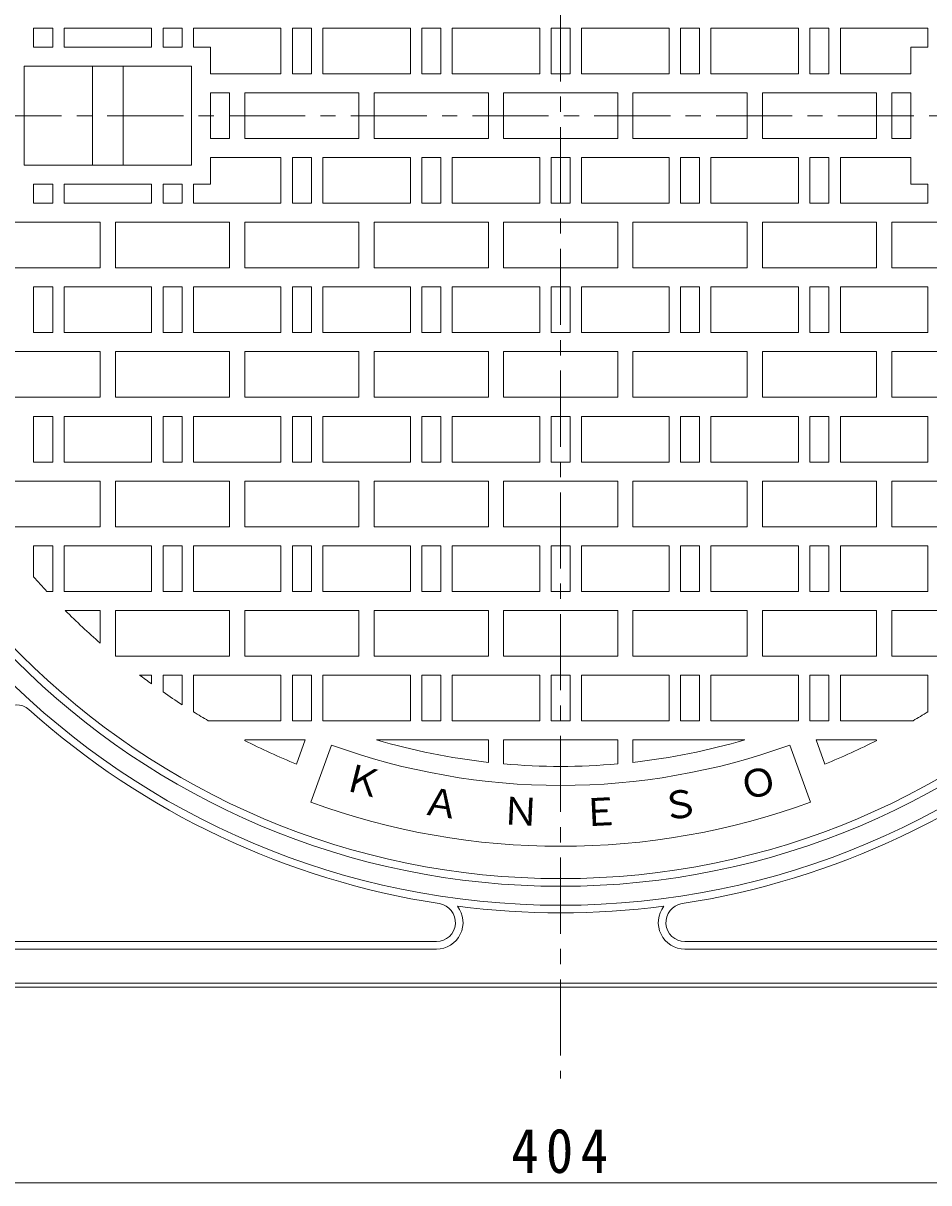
# Model space of a CAD drawing. Units: millimetres, scale not verified. Extents: x -579 to 760, y -540 to 531.
# Drawn here: x -454.5 to -216.5, y -2.2 to 302.5 of the extents above; entities that cross this region are included whole.
import ezdxf
from ezdxf.enums import TextEntityAlignment as Align

# ---------------------------------------------------------------- set-up
doc = ezdxf.new("R2010")
doc.units = ezdxf.units.MM
doc.header["$LTSCALE"] = 4
doc.linetypes.add('CHAIN1', pattern=[8, 5, -1, 1, -1])
for name, color, linetype, lineweight in [('0-0_通り芯', 6, 'CHAIN1', 9), ('0-1_躯体', 2, 'Continuous', 9), ('0-2_仕上', 3, 'Continuous', 9)]:
    doc.layers.add(name, color=color, linetype=linetype, lineweight=lineweight)
doc.layers.add('0-F', color=7, linetype='Continuous')
doc.styles.add('ＭＳ ゴシック', font='')
doc.styles.get('ＭＳ ゴシック').set_extended_font_data('MS Gothic')

msp = doc.modelspace()

# ---------------------------------------------------------------- linework, layer by layer
at = {"layer": '0-0_通り芯', "color": 3}
for p, q in [((-313.247, 531.221), (-313.247, 25.163)), ((-60.403, 278.192), (-566.091, 278.192))]:
    msp.add_line(p, q, dxfattribs=at)
at = {"layer": '0-1_躯体'}
for p, q in [((-491.834, 61.192), (-345.9, 61.192)), ((-134.661, 61.192), (-280.594, 61.192)), ((-491.834, 59.192), (-345.9, 59.192)), ((-134.661, 59.192), (-280.594, 59.192)), ((-507.247, 50.192), (-119.247, 50.192)), ((-507.247, 50.192), (-119.247, 50.192)), ((-507.247, 49.192), (-119.247, 49.192))]:
    msp.add_line(p, q, dxfattribs=at)
at = {"layer": '0-1_躯体', "color": 7}
msp.add_line((-514.318, -2.245), (-112.176, -2.245), dxfattribs=at)
at = {"layer": '0-1_躯体'}
for radius in [207.5, 202.5]:
    msp.add_circle((-313.247, 278.192), radius, dxfattribs=at)
for centre, radius, start, end in [((-456.325, 118.383), 5, 48.16202, 132.94002), ((-313.247, 278.192), 209.5, 228.16182, 261.2439), ((-313.247, 278.192), 209.5, 278.7561, 311.83818), ((-345.9, 66.192), 5, 270, 81.24391), ((-345.9, 66.192), 7, 270, 37.487), ((-313.247, 278.192), 209.5, 262.56801, 277.43199), ((-280.594, 66.192), 7, 142.513, 270), ((-280.594, 66.192), 5, 98.75609, 270)]:
    msp.add_arc(centre, radius, start, end, dxfattribs=at)
at = {"layer": '0-2_仕上'}
for p, q in [((-451.747, 301.192), (-446.747, 301.192)), ((-451.747, 296.192), (-451.747, 301.192)), ((-446.747, 296.192), (-446.747, 301.192)), ((-420.747, 301.192), (-443.747, 301.192)), ((-443.747, 296.192), (-443.747, 301.192)), ((-420.747, 296.192), (-420.747, 301.192)), ((-417.747, 301.192), (-412.747, 301.192)), ((-417.747, 296.192), (-417.747, 301.192)), ((-412.747, 296.192), (-412.747, 301.192)), ((-409.747, 296.192), (-409.747, 301.192)), ((-383.747, 289.192), (-383.747, 301.192)), ((-383.747, 301.192), (-378.747, 301.192)), ((-378.747, 289.192), (-378.747, 301.192)), ((-375.747, 289.192), (-375.747, 301.192)), ((-349.747, 289.192), (-349.747, 301.192)), ((-349.747, 301.192), (-344.747, 301.192)), ((-344.747, 289.192), (-344.747, 301.192)), ((-341.747, 289.192), (-341.747, 301.192)), ((-315.747, 289.192), (-315.747, 301.192)), ((-315.747, 301.192), (-310.747, 301.192)), ((-310.747, 289.192), (-310.747, 301.192)), ((-307.747, 289.192), (-307.747, 301.192)), ((-281.747, 289.192), (-281.747, 301.192)), ((-281.747, 301.192), (-276.747, 301.192)), ((-276.747, 289.192), (-276.747, 301.192)), ((-250.747, 301.192), (-273.747, 301.192)), ((-250.747, 289.192), (-250.747, 301.192)), ((-247.747, 289.192), (-247.747, 301.192)), ((-242.747, 301.192), (-247.747, 301.192)), ((-242.747, 289.192), (-242.747, 301.192)), ((-216.747, 296.192), (-216.747, 301.192)), ((-451.747, 296.192), (-446.747, 296.192)), ((-443.747, 296.192), (-420.747, 296.192)), ((-417.747, 296.192), (-412.747, 296.192)), ((-454.247, 291.192), (-410.247, 291.192)), ((-454.247, 291.192), (-454.247, 265.192)), ((-436.247, 265.192), (-436.247, 291.192)), ((-428.247, 291.192), (-428.247, 265.192)), ((-410.247, 265.192), (-410.247, 291.192)), ((-386.747, 289.192), (-405.247, 289.192)), ((-383.747, 289.192), (-378.747, 289.192)), ((-352.747, 289.192), (-375.747, 289.192)), ((-349.747, 289.192), (-344.747, 289.192)), ((-318.747, 289.192), (-341.747, 289.192)), ((-315.747, 289.192), (-310.747, 289.192)), ((-284.747, 289.192), (-307.747, 289.192)), ((-281.747, 289.192), (-276.747, 289.192)), ((-242.747, 289.192), (-247.747, 289.192)), ((-239.747, 289.192), (-221.247, 289.192)), ((-405.247, 284.192), (-400.247, 284.192)), ((-405.247, 284.192), (-405.247, 272.192)), ((-400.247, 284.192), (-400.247, 272.192)), ((-396.247, 284.192), (-366.247, 284.192)), ((-396.247, 284.192), (-396.247, 272.192)), ((-366.247, 284.192), (-366.247, 272.192)), ((-362.247, 284.192), (-362.247, 272.192)), ((-362.247, 284.192), (-332.247, 284.192)), ((-332.247, 284.192), (-332.247, 272.192)), ((-328.247, 284.192), (-328.247, 272.192)), ((-328.247, 284.192), (-298.247, 284.192)), ((-298.247, 284.192), (-298.247, 272.192)), ((-294.247, 284.192), (-294.247, 272.192)), ((-294.247, 284.192), (-264.247, 284.192)), ((-264.247, 284.192), (-264.247, 272.192)), ((-260.247, 284.192), (-230.247, 284.192)), ((-260.247, 272.192), (-260.247, 284.192)), ((-230.247, 284.192), (-230.247, 272.192)), ((-226.247, 284.192), (-221.247, 284.192)), ((-226.247, 272.192), (-226.247, 284.192)), ((-221.247, 272.192), (-221.247, 284.192)), ((-405.247, 272.192), (-400.247, 272.192)), ((-396.247, 272.192), (-366.247, 272.192)), ((-362.247, 272.192), (-332.247, 272.192)), ((-328.247, 272.192), (-298.247, 272.192)), ((-294.247, 272.192), (-264.247, 272.192)), ((-260.247, 272.192), (-230.247, 272.192)), ((-226.247, 272.192), (-221.247, 272.192)), ((-454.247, 265.192), (-410.247, 265.192)), ((-386.747, 267.192), (-405.247, 267.192)), ((-383.747, 267.192), (-378.747, 267.192)), ((-383.747, 267.192), (-383.747, 255.192)), ((-378.747, 267.192), (-378.747, 255.192)), ((-375.747, 267.192), (-375.747, 255.192)), ((-352.747, 267.192), (-375.747, 267.192)), ((-352.747, 255.192), (-352.747, 267.192)), ((-349.747, 267.192), (-344.747, 267.192)), ((-349.747, 255.192), (-349.747, 267.192)), ((-341.747, 255.192), (-341.747, 267.192)), ((-315.747, 255.192), (-315.747, 267.192)), ((-315.747, 267.192), (-310.747, 267.192)), ((-310.747, 255.192), (-310.747, 267.192)), ((-307.747, 255.192), (-307.747, 267.192)), ((-281.747, 255.192), (-281.747, 267.192)), ((-281.747, 267.192), (-276.747, 267.192)), ((-276.747, 255.192), (-276.747, 267.192)), ((-250.747, 267.192), (-273.747, 267.192)), ((-250.747, 267.192), (-250.747, 255.192)), ((-242.747, 267.192), (-247.747, 267.192)), ((-247.747, 267.192), (-247.747, 255.192)), ((-242.747, 267.192), (-242.747, 255.192)), ((-239.747, 267.192), (-221.247, 267.192)), ((-451.747, 260.192), (-451.747, 255.192)), ((-451.747, 260.192), (-446.747, 260.192)), ((-446.747, 260.192), (-446.747, 255.192)), ((-443.747, 260.192), (-443.747, 255.192)), ((-443.747, 260.192), (-420.747, 260.192)), ((-420.747, 260.192), (-420.747, 255.192)), ((-417.747, 260.192), (-417.747, 255.192)), ((-417.747, 260.192), (-412.747, 260.192)), ((-412.747, 260.192), (-412.747, 255.192)), ((-409.747, 260.192), (-409.747, 255.192)), ((-216.747, 260.192), (-216.747, 255.192)), ((-451.747, 255.192), (-446.747, 255.192)), ((-420.747, 255.192), (-443.747, 255.192)), ((-417.747, 255.192), (-412.747, 255.192)), ((-383.747, 255.192), (-378.747, 255.192)), ((-352.747, 255.192), (-375.747, 255.192)), ((-318.747, 255.192), (-341.747, 255.192)), ((-315.747, 255.192), (-310.747, 255.192)), ((-284.747, 255.192), (-307.747, 255.192)), ((-281.747, 255.192), (-276.747, 255.192)), ((-242.747, 255.192), (-247.747, 255.192)), ((-464.247, 250.192), (-434.247, 250.192)), ((-434.247, 238.192), (-434.247, 250.192)), ((-430.247, 238.192), (-430.247, 250.192)), ((-430.247, 250.192), (-400.247, 250.192)), ((-400.247, 238.192), (-400.247, 250.192)), ((-366.247, 238.192), (-366.247, 250.192)), ((-362.247, 238.192), (-362.247, 250.192)), ((-362.247, 250.192), (-332.247, 250.192)), ((-332.247, 238.192), (-332.247, 250.192)), ((-328.247, 238.192), (-328.247, 250.192)), ((-328.247, 250.192), (-298.247, 250.192)), ((-298.247, 238.192), (-298.247, 250.192)), ((-294.247, 238.192), (-294.247, 250.192)), ((-294.247, 250.192), (-264.247, 250.192)), ((-264.247, 238.192), (-264.247, 250.192)), ((-260.247, 250.192), (-230.247, 250.192)), ((-260.247, 238.192), (-260.247, 250.192)), ((-230.247, 238.192), (-230.247, 250.192)), ((-226.247, 238.192), (-226.247, 250.192)), ((-226.247, 250.192), (-196.247, 250.192)), ((-464.247, 238.192), (-434.247, 238.192)), ((-430.247, 238.192), (-400.247, 238.192)), ((-396.247, 238.192), (-366.247, 238.192)), ((-362.247, 238.192), (-332.247, 238.192)), ((-328.247, 238.192), (-298.247, 238.192)), ((-294.247, 238.192), (-264.247, 238.192)), ((-260.247, 238.192), (-230.247, 238.192)), ((-226.247, 238.192), (-196.247, 238.192)), ((-451.747, 233.192), (-446.747, 233.192)), ((-451.747, 233.192), (-451.747, 221.192)), ((-446.747, 233.192), (-446.747, 221.192)), ((-443.747, 233.192), (-443.747, 221.192)), ((-420.747, 233.192), (-443.747, 233.192)), ((-417.747, 233.192), (-412.747, 233.192)), ((-417.747, 233.192), (-417.747, 221.192)), ((-412.747, 233.192), (-412.747, 221.192)), ((-409.747, 233.192), (-409.747, 221.192)), ((-386.747, 233.192), (-409.747, 233.192)), ((-386.747, 233.192), (-386.747, 221.192)), ((-383.747, 233.192), (-378.747, 233.192)), ((-383.747, 233.192), (-383.747, 221.192)), ((-378.747, 233.192), (-378.747, 221.192)), ((-375.747, 233.192), (-375.747, 221.192)), ((-352.747, 233.192), (-375.747, 233.192)), ((-349.747, 233.192), (-344.747, 233.192)), ((-349.747, 233.192), (-349.747, 221.192)), ((-344.747, 233.192), (-344.747, 221.192)), ((-341.747, 233.192), (-341.747, 221.192)), ((-318.747, 233.192), (-341.747, 233.192)), ((-315.747, 233.192), (-310.747, 233.192)), ((-315.747, 233.192), (-315.747, 221.192)), ((-310.747, 233.192), (-310.747, 221.192)), ((-307.747, 233.192), (-307.747, 221.192)), ((-284.747, 233.192), (-307.747, 233.192)), ((-281.747, 233.192), (-276.747, 233.192)), ((-281.747, 233.192), (-281.747, 221.192)), ((-276.747, 233.192), (-276.747, 221.192)), ((-273.747, 233.192), (-273.747, 221.192)), ((-250.747, 233.192), (-273.747, 233.192)), ((-247.747, 233.192), (-242.747, 233.192)), ((-247.747, 233.192), (-247.747, 221.192)), ((-242.747, 233.192), (-242.747, 221.192)), ((-239.747, 233.192), (-239.747, 221.192)), ((-216.747, 233.192), (-239.747, 233.192)), ((-451.747, 221.192), (-446.747, 221.192)), ((-417.747, 221.192), (-412.747, 221.192)), ((-386.747, 221.192), (-409.747, 221.192)), ((-383.747, 221.192), (-378.747, 221.192)), ((-349.747, 221.192), (-344.747, 221.192)), ((-315.747, 221.192), (-310.747, 221.192)), ((-281.747, 221.192), (-276.747, 221.192)), ((-247.747, 221.192), (-242.747, 221.192)), ((-464.247, 216.192), (-434.247, 216.192)), ((-434.247, 204.192), (-434.247, 216.192)), ((-430.247, 204.192), (-430.247, 216.192)), ((-430.247, 216.192), (-400.247, 216.192)), ((-400.247, 204.192), (-400.247, 216.192)), ((-396.247, 204.192), (-396.247, 216.192)), ((-396.247, 216.192), (-366.247, 216.192)), ((-366.247, 204.192), (-366.247, 216.192)), ((-362.247, 204.192), (-362.247, 216.192)), ((-362.247, 216.192), (-332.247, 216.192)), ((-332.247, 204.192), (-332.247, 216.192)), ((-328.247, 204.192), (-328.247, 216.192)), ((-328.247, 216.192), (-298.247, 216.192)), ((-298.247, 204.192), (-298.247, 216.192)), ((-294.247, 204.192), (-294.247, 216.192)), ((-294.247, 216.192), (-264.247, 216.192)), ((-264.247, 204.192), (-264.247, 216.192)), ((-260.247, 204.192), (-260.247, 216.192)), ((-260.247, 216.192), (-230.247, 216.192)), ((-230.247, 204.192), (-230.247, 216.192)), ((-226.247, 204.192), (-226.247, 216.192)), ((-226.247, 216.192), (-196.247, 216.192)), ((-464.247, 204.192), (-434.247, 204.192)), ((-430.247, 204.192), (-400.247, 204.192)), ((-396.247, 204.192), (-366.247, 204.192)), ((-362.247, 204.192), (-332.247, 204.192)), ((-328.247, 204.192), (-298.247, 204.192)), ((-294.247, 204.192), (-264.247, 204.192)), ((-260.247, 204.192), (-230.247, 204.192)), ((-226.247, 204.192), (-196.247, 204.192)), ((-451.747, 199.192), (-446.747, 199.192)), ((-451.747, 199.192), (-451.747, 187.192)), ((-446.747, 199.192), (-446.747, 187.192)), ((-443.747, 199.192), (-443.747, 187.192)), ((-420.747, 199.192), (-443.747, 199.192)), ((-417.747, 199.192), (-412.747, 199.192)), ((-417.747, 199.192), (-417.747, 187.192)), ((-412.747, 199.192), (-412.747, 187.192)), ((-409.747, 199.192), (-409.747, 187.192)), ((-386.747, 199.192), (-409.747, 199.192)), ((-383.747, 199.192), (-378.747, 199.192)), ((-383.747, 199.192), (-383.747, 187.192)), ((-378.747, 199.192), (-378.747, 187.192)), ((-375.747, 199.192), (-375.747, 187.192)), ((-352.747, 199.192), (-375.747, 199.192)), ((-349.747, 199.192), (-344.747, 199.192)), ((-349.747, 199.192), (-349.747, 187.192)), ((-344.747, 199.192), (-344.747, 187.192)), ((-341.747, 199.192), (-341.747, 187.192)), ((-318.747, 199.192), (-341.747, 199.192)), ((-315.747, 199.192), (-310.747, 199.192)), ((-315.747, 199.192), (-315.747, 187.192)), ((-310.747, 199.192), (-310.747, 187.192)), ((-307.747, 199.192), (-307.747, 187.192)), ((-284.747, 199.192), (-307.747, 199.192)), ((-281.747, 199.192), (-276.747, 199.192)), ((-281.747, 199.192), (-281.747, 187.192)), ((-276.747, 199.192), (-276.747, 187.192)), ((-273.747, 199.192), (-273.747, 187.192)), ((-250.747, 199.192), (-273.747, 199.192)), ((-247.747, 199.192), (-242.747, 199.192)), ((-247.747, 199.192), (-247.747, 187.192)), ((-242.747, 199.192), (-242.747, 187.192)), ((-239.747, 199.192), (-239.747, 187.192)), ((-216.747, 199.192), (-239.747, 199.192)), ((-451.747, 187.192), (-446.747, 187.192)), ((-417.747, 187.192), (-412.747, 187.192)), ((-383.747, 187.192), (-378.747, 187.192)), ((-349.747, 187.192), (-344.747, 187.192)), ((-315.747, 187.192), (-310.747, 187.192)), ((-281.747, 187.192), (-276.747, 187.192)), ((-247.747, 187.192), (-242.747, 187.192)), ((-464.247, 182.192), (-434.247, 182.192)), ((-434.247, 170.192), (-434.247, 182.192)), ((-430.247, 170.192), (-430.247, 182.192)), ((-430.247, 182.192), (-400.247, 182.192)), ((-400.247, 170.192), (-400.247, 182.192)), ((-396.247, 170.192), (-396.247, 182.192)), ((-396.247, 182.192), (-366.247, 182.192)), ((-366.247, 170.192), (-366.247, 182.192)), ((-362.247, 170.192), (-362.247, 182.192)), ((-362.247, 182.192), (-332.247, 182.192)), ((-332.247, 170.192), (-332.247, 182.192)), ((-328.247, 170.192), (-328.247, 182.192)), ((-328.247, 182.192), (-298.247, 182.192)), ((-298.247, 170.192), (-298.247, 182.192)), ((-294.247, 170.192), (-294.247, 182.192)), ((-294.247, 182.192), (-264.247, 182.192)), ((-264.247, 170.192), (-264.247, 182.192)), ((-260.247, 170.192), (-260.247, 182.192)), ((-260.247, 182.192), (-230.247, 182.192)), ((-230.247, 170.192), (-230.247, 182.192)), ((-226.247, 170.192), (-226.247, 182.192)), ((-226.247, 182.192), (-196.247, 182.192)), ((-462.217, 170.192), (-434.247, 170.192)), ((-430.247, 170.192), (-400.247, 170.192)), ((-396.247, 170.192), (-366.247, 170.192)), ((-362.247, 170.192), (-332.247, 170.192)), ((-328.247, 170.192), (-298.247, 170.192)), ((-294.247, 170.192), (-264.247, 170.192)), ((-260.247, 170.192), (-230.247, 170.192)), ((-226.247, 170.192), (-196.247, 170.192)), ((-451.747, 165.192), (-451.747, 157.057)), ((-443.747, 165.192), (-443.747, 153.192)), ((-420.747, 165.192), (-443.747, 165.192)), ((-417.747, 165.192), (-412.747, 165.192)), ((-417.747, 165.192), (-417.747, 153.192)), ((-412.747, 165.192), (-412.747, 153.192)), ((-409.747, 165.192), (-409.747, 153.192)), ((-386.747, 165.192), (-409.747, 165.192)), ((-383.747, 165.192), (-378.747, 165.192)), ((-383.747, 165.192), (-383.747, 153.192)), ((-378.747, 165.192), (-378.747, 153.192)), ((-375.747, 165.192), (-375.747, 153.192)), ((-352.747, 165.192), (-375.747, 165.192)), ((-349.747, 165.192), (-344.747, 165.192)), ((-349.747, 165.192), (-349.747, 153.192)), ((-344.747, 165.192), (-344.747, 153.192)), ((-341.747, 165.192), (-341.747, 153.192)), ((-318.747, 165.192), (-341.747, 165.192)), ((-315.747, 165.192), (-310.747, 165.192)), ((-315.747, 165.192), (-315.747, 153.192)), ((-310.747, 165.192), (-310.747, 153.192)), ((-307.747, 165.192), (-307.747, 153.192)), ((-284.747, 165.192), (-307.747, 165.192)), ((-281.747, 165.192), (-276.747, 165.192)), ((-281.747, 165.192), (-281.747, 153.192)), ((-276.747, 165.192), (-276.747, 153.192)), ((-273.747, 165.192), (-273.747, 153.192)), ((-250.747, 165.192), (-273.747, 165.192)), ((-247.747, 165.192), (-242.747, 165.192)), ((-247.747, 165.192), (-247.747, 153.192)), ((-242.747, 165.192), (-242.747, 153.192)), ((-239.747, 165.192), (-239.747, 153.192)), ((-216.747, 165.192), (-239.747, 165.192)), ((-448.269, 153.192), (-446.747, 153.192)), ((-417.747, 153.192), (-412.747, 153.192)), ((-383.747, 153.192), (-378.747, 153.192)), ((-349.747, 153.192), (-344.747, 153.192)), ((-315.747, 153.192), (-310.747, 153.192)), ((-281.747, 153.192), (-276.747, 153.192)), ((-247.747, 153.192), (-242.747, 153.192)), ((-443.462, 148.192), (-434.247, 148.192)), ((-434.247, 139.574), (-434.247, 148.192)), ((-430.247, 136.192), (-430.247, 148.192)), ((-430.247, 148.192), (-400.247, 148.192)), ((-400.247, 136.192), (-400.247, 148.192)), ((-396.247, 136.192), (-396.247, 148.192)), ((-396.247, 148.192), (-366.247, 148.192)), ((-366.247, 136.192), (-366.247, 148.192)), ((-362.247, 136.192), (-362.247, 148.192)), ((-362.247, 148.192), (-332.247, 148.192)), ((-332.247, 136.192), (-332.247, 148.192)), ((-328.247, 136.192), (-328.247, 148.192)), ((-328.247, 148.192), (-298.247, 148.192)), ((-298.247, 136.192), (-298.247, 148.192)), ((-294.247, 136.192), (-294.247, 148.192)), ((-294.247, 148.192), (-264.247, 148.192)), ((-264.247, 136.192), (-264.247, 148.192)), ((-260.247, 136.192), (-260.247, 148.192)), ((-260.247, 148.192), (-230.247, 148.192)), ((-226.247, 136.192), (-226.247, 148.192)), ((-226.247, 148.192), (-196.247, 148.192)), ((-430.247, 136.192), (-400.247, 136.192)), ((-396.247, 136.192), (-366.247, 136.192)), ((-362.247, 136.192), (-332.247, 136.192)), ((-328.247, 136.192), (-298.247, 136.192)), ((-294.247, 136.192), (-264.247, 136.192)), ((-226.247, 136.192), (-196.247, 136.192)), ((-420.747, 131.192), (-423.913, 131.192)), ((-420.747, 131.192), (-420.747, 128.861)), ((-417.747, 131.192), (-412.747, 131.192)), ((-417.747, 131.192), (-417.747, 126.747)), ((-412.747, 131.192), (-412.747, 123.416)), ((-386.747, 131.192), (-409.747, 131.192)), ((-409.747, 131.192), (-409.747, 121.528)), ((-386.747, 131.192), (-386.747, 119.192)), ((-378.747, 131.192), (-383.747, 131.192)), ((-383.747, 131.192), (-383.747, 119.192)), ((-378.747, 131.192), (-378.747, 119.192)), ((-375.747, 131.192), (-375.747, 119.192)), ((-352.747, 131.192), (-375.747, 131.192)), ((-349.747, 131.192), (-344.747, 131.192)), ((-349.747, 131.192), (-349.747, 119.192)), ((-344.747, 131.192), (-344.747, 119.192)), ((-341.747, 131.192), (-341.747, 119.192)), ((-318.747, 131.192), (-341.747, 131.192)), ((-315.747, 131.192), (-310.747, 131.192)), ((-315.747, 131.192), (-315.747, 119.192)), ((-310.747, 131.192), (-310.747, 119.192)), ((-307.747, 131.192), (-307.747, 119.192)), ((-284.747, 131.192), (-307.747, 131.192)), ((-281.747, 131.192), (-276.747, 131.192)), ((-281.747, 131.192), (-281.747, 119.192)), ((-276.747, 131.192), (-276.747, 119.192)), ((-273.747, 131.192), (-273.747, 119.192)), ((-250.747, 131.192), (-273.747, 131.192)), ((-250.747, 131.192), (-250.747, 119.192)), ((-247.747, 131.192), (-242.747, 131.192)), ((-247.747, 131.192), (-247.747, 119.192)), ((-242.747, 131.192), (-242.747, 119.192)), ((-239.747, 131.192), (-239.747, 119.192)), ((-216.747, 131.192), (-239.747, 131.192)), ((-216.747, 131.192), (-216.747, 121.528)), ((-386.747, 119.192), (-405.848, 119.192)), ((-378.747, 119.192), (-383.747, 119.192)), ((-349.747, 119.192), (-344.747, 119.192)), ((-315.747, 119.192), (-310.747, 119.192)), ((-281.747, 119.192), (-276.747, 119.192)), ((-250.747, 119.192), (-273.747, 119.192)), ((-247.747, 119.192), (-242.747, 119.192)), ((-220.646, 119.192), (-239.747, 119.192)), ((-380.387, 114.192), (-396.247, 114.192)), ((-380.387, 114.192), (-382.711, 107.808)), ((-373.443, 112.806), (-378.915, 97.771)), ((-361.672, 114.192), (-332.247, 114.192)), ((-332.247, 108.251), (-332.247, 114.192)), ((-328.247, 107.851), (-328.247, 114.192)), ((-328.247, 114.192), (-298.247, 114.192)), ((-298.247, 107.851), (-298.247, 114.192)), ((-294.247, 108.251), (-294.247, 114.192)), ((-294.247, 114.192), (-264.822, 114.192)), ((-253.051, 112.806), (-247.579, 97.771)), ((-246.107, 114.192), (-230.247, 114.192)), ((-246.107, 114.192), (-243.783, 107.808))]:
    msp.add_line(p, q, dxfattribs=at)
for points in [[(-386.747, 289.192), (-386.747, 301.192), (-409.747, 301.192)], [(-352.747, 289.192), (-352.747, 301.192), (-375.747, 301.192)], [(-318.747, 289.192), (-318.747, 301.192), (-341.747, 301.192)], [(-284.747, 289.192), (-284.747, 301.192), (-307.747, 301.192)], [(-250.747, 289.192), (-273.747, 289.192), (-273.747, 301.192)], [(-239.747, 289.192), (-239.747, 301.192), (-216.747, 301.192)], [(-409.747, 296.192), (-405.247, 296.192), (-405.247, 289.192)], [(-216.747, 296.192), (-221.247, 296.192), (-221.247, 289.192)], [(-386.747, 267.192), (-386.747, 255.192), (-409.747, 255.192)], [(-409.747, 260.192), (-405.247, 260.192), (-405.247, 267.192)], [(-349.747, 255.192), (-344.747, 255.192), (-344.747, 267.192)], [(-318.747, 255.192), (-318.747, 267.192), (-341.747, 267.192)], [(-284.747, 255.192), (-284.747, 267.192), (-307.747, 267.192)], [(-250.747, 255.192), (-273.747, 255.192), (-273.747, 267.192)], [(-239.747, 267.192), (-239.747, 255.192), (-216.747, 255.192)], [(-216.747, 260.192), (-221.247, 260.192), (-221.247, 267.192)], [(-396.247, 238.192), (-396.247, 250.192), (-366.247, 250.192)], [(-420.747, 233.192), (-420.747, 221.192), (-443.747, 221.192)], [(-352.747, 233.192), (-352.747, 221.192), (-375.747, 221.192)], [(-318.747, 233.192), (-318.747, 221.192), (-341.747, 221.192)], [(-284.747, 233.192), (-284.747, 221.192), (-307.747, 221.192)], [(-250.747, 233.192), (-250.747, 221.192), (-273.747, 221.192)], [(-216.747, 233.192), (-216.747, 221.192), (-239.747, 221.192)], [(-420.747, 199.192), (-420.747, 187.192), (-443.747, 187.192)], [(-386.747, 199.192), (-386.747, 187.192), (-409.747, 187.192)], [(-352.747, 199.192), (-352.747, 187.192), (-375.747, 187.192)], [(-318.747, 199.192), (-318.747, 187.192), (-341.747, 187.192)], [(-284.747, 199.192), (-284.747, 187.192), (-307.747, 187.192)], [(-250.747, 199.192), (-250.747, 187.192), (-273.747, 187.192)], [(-216.747, 199.192), (-216.747, 187.192), (-239.747, 187.192)], [(-451.747, 165.192), (-446.747, 165.192), (-446.747, 153.192)], [(-420.747, 165.192), (-420.747, 153.192), (-443.747, 153.192)], [(-386.747, 165.192), (-386.747, 153.192), (-409.747, 153.192)], [(-352.747, 165.192), (-352.747, 153.192), (-375.747, 153.192)], [(-318.747, 165.192), (-318.747, 153.192), (-341.747, 153.192)], [(-284.747, 165.192), (-284.747, 153.192), (-307.747, 153.192)], [(-250.747, 165.192), (-250.747, 153.192), (-273.747, 153.192)], [(-216.747, 165.192), (-216.747, 153.192), (-239.747, 153.192)], [(-260.247, 136.192), (-230.247, 136.192), (-230.247, 148.192)], [(-352.747, 131.192), (-352.747, 119.192), (-375.747, 119.192)], [(-318.747, 131.192), (-318.747, 119.192), (-341.747, 119.192)], [(-284.747, 131.192), (-284.747, 119.192), (-307.747, 119.192)]]:
    msp.add_lwpolyline(points, dxfattribs=at)
msp.add_circle((-313.247, 278.192), 200.5, dxfattribs=at)
for radius, start, end in [(184, 221.17357, 222.79272), (184, 224.95262, 228.88216), (184, 233.02644, 234.25067), (184, 235.3936, 237.26448), (184, 238.36827, 239.78358), (184, 300.21642, 301.63173), (184, 243.15611, 247.81974), (176, 250, 290), (171, 253.5495, 263.62062), (171, 276.37938, 286.4505), (184, 292.18026, 296.84389), (171, 264.96758, 275.03242), (192, 250, 290)]:
    msp.add_arc((-313.247, 278.192), radius, start, end, dxfattribs=at)

# ---------------------------------------------------------------- texts
at = {"layer": '0-1_躯体', "insert": (-326.247, 0.155), "char_height": 11.73, "attachment_point": 7, "style": 'ＭＳ ゴシック'}
msp.add_mtext('\\T1.27;\\W0.9;404', dxfattribs=at)
at = {"layer": '0-F', "style": 'ＭＳ ゴシック'}
for s, rotation, p in [('Ｋ', 345.833, (-371.401, 99.018)), ('Ｏ', 14.167, (-264.722, 96.009)), ('Ａ', 351.5, (-350.394, 92.524)), ('Ｓ', 8.5, (-285.967, 90.706)), ('Ｎ', 357.167, (-329.014, 89.792)), ('Ｅ', 2.833, (-307.468, 89.184))]:
    msp.add_text(s, height=7.331, rotation=rotation, dxfattribs=at).set_placement(p, align=Align.BOTTOM_LEFT)

doc.saveas('drawing.dxf')
